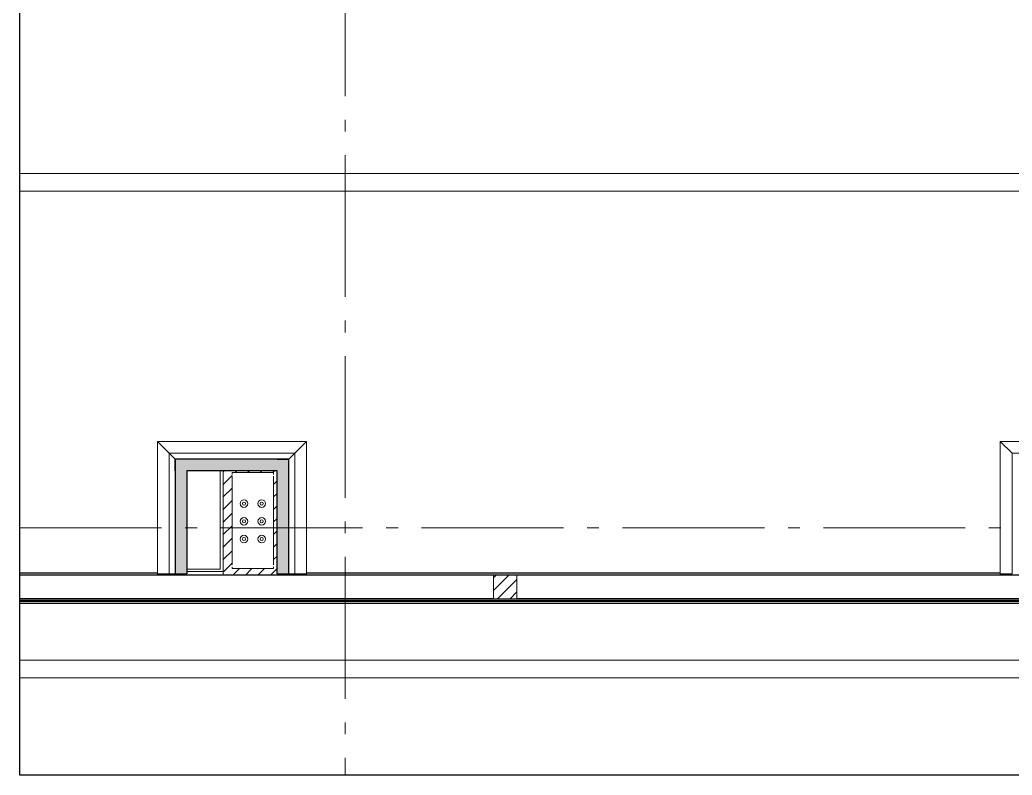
# Model space of a CAD drawing. Header units: millimetres. Extents: x -187347 to 135007, y -6415 to 292048.
# Drawn here: x -89691 to -81295, y -6038 to 355 of the extents above; entities that cross this region are included whole.
import ezdxf

# ---------------------------------------------------------------- set-up
doc = ezdxf.new("R2010")
doc.units = ezdxf.units.MM
doc.header["$LTSCALE"] = 100
doc.linetypes.add('Z_LINE-CNTR', pattern=[17, 12, -2, 1, -2])
for name, color, linetype, lineweight in [('A-FLOR', 7, 'Continuous', 5), ('A-WALL', 7, 'Continuous', 5), ('A-WALL-FNSH', 7, 'Continuous', 5), ('A-WALL-PATT', 7, 'Continuous', 5), ('S-BEAM', 7, 'Continuous', 5), ('S-COLS', 7, 'Continuous', 5), ('S-FSTN', 7, 'Continuous', 5), ('S-GRID', 7, 'Continuous', 5)]:
    doc.layers.add(name, color=color, linetype=linetype, lineweight=lineweight)
doc.layers.add('Tracklength', color=4, linetype='Continuous')
pattern_1 = [(45, (-212939.88, 104055), (-53.03301, 53.03301), [])]

# ---------------------------------------------------------------- blocks, each defined once
blk = doc.blocks.new('ODE_ST_M3_Base_Plate_Connection___Double_Row_14562_FREE_BOLT_LOD3 - BR630A-V284-BLOCK WORK - GROUND FLOOR PLAN - FOR SITE')
at = {"layer": 'S-FSTN'}
for p, q in [((-181.3, 406), (-181.3, 391)), ((168.7, 406), (-181.3, 406)), ((-181.3, 375), (-181.3, -375)), ((168.7, 391), (168.7, 406)), ((168.7, -375), (168.7, 375)), ((-181.3, -391), (-181.3, -406)), ((-181.3, -406), (168.7, -406)), ((168.7, -406), (168.7, -391))]:
    blk.add_line(p, q, dxfattribs=at)
blk = doc.blocks.new('Hex Head - 16mmØ BOLT-9650050-BLOCK WORK - GROUND FLOOR PLAN - FOR SITE')
at = {"layer": 'S-FSTN'}
for radius, start, end in [(31.7, 0, 180), (13.5, 0, 180), (31.7, 180, 360), (13.5, 180, 360)]:
    blk.add_arc((9.5, 0), radius, start, end, dxfattribs=at)
blk = doc.blocks.new('Hex Head - 30mmØ BOLT-30457600-BLOCK WORK - GROUND FLOOR PLAN - FOR SITE')
at = {"layer": 'S-FSTN'}
for radius, start, end in [(31.7, 0, 180), (13.5, 0, 180), (31.7, 180, 360), (13.5, 180, 360)]:
    blk.add_arc((9.5, 0), radius, start, end, dxfattribs=at)

msp = doc.modelspace()

# ---------------------------------------------------------------- hatches: boundary and pattern name
at = {"layer": 'A-WALL-PATT', "true_color": 0xb8ffa6}
h = msp.add_hatch(color=71, dxfattribs=at)
h.paths.add_polyline_path([(-88376.8, -4335), (-88376.8, -3463), (-88377.6, -3463), (-88377.6, -4335)])
h.paths.add_polyline_path([(-88377.6, -3462.2), (-88376.8, -3462.2), (-88376.8, -3363.8), (-88377.6, -3363.8)])
h = msp.add_hatch(color=71, dxfattribs=at)
h.paths.add_polyline_path([(-88083.5, -3363.8), (-87514.9, -3363.8), (-87514.9, -3363), (-88376.8, -3363), (-88376.8, -3363.8)])
h.paths.add_polyline_path([(-87415.7, -3363.8), (-87415.7, -3363), (-87514.1, -3363), (-87514.1, -3363.8)])
at = {"layer": 'A-WALL-PATT'}
h = msp.add_hatch(dxfattribs=at)
h.set_pattern_fill('FP_650', color=256, angle=67.38013, style=0, pattern_type=2)
h.set_pattern_definition([(67.38, (-87942.165, -3443.19), (0.0003, 50.7995), [13.208, -647.192]), (67.38, (-87891.365, -3443.189), (0.0003, 50.7995), [13.208, -647.192]), (67.38, (-87840.565, -3443.189), (0.0003, 50.79954), [13.208, -647.192]), (67.38, (-87789.765, -3443.189), (0.0003, 50.79954), [13.208, -647.192]), (67.38, (-87738.965, -3443.189), (0.0003, 50.79954), [13.208, -647.192]), (112.249, (-87899.494, -3443.19), (0.0002, 50.8004), [12.075, -1195.427]), (112.249, (-87848.693, -3443.189), (0.00024, 50.8004), [12.075, -1195.427]), (112.249, (-87797.893, -3443.19), (0.00024, 50.8004), [12.075, -1195.427]), (112.249, (-87747.093, -3443.189), (0.00024, 50.80037), [12.075, -1195.427]), (112.249, (-87696.293, -3443.19), (0.00024, 50.80037), [12.075, -1195.427]), (112.249, (-87645.493, -3443.189), (0.00024, 50.80037), [12.075, -1195.427]), (112.249, (-87594.693, -3443.19), (0.00024, 50.80037), [12.075, -1195.427]), (112.2491, (-87543.892, -3443.189), (0.00024, 50.80037), [12.075, -1195.427]), (112.2491, (-87493.093, -3443.19), (0.00024, 50.80037), [12.075, -1195.427]), (247.751, (-87912.193, -3432.013), (-0.0005, 50.8004), [12.075, -1195.427]), (247.751, (-87861.393, -3432.013), (-0.0005, 50.8004), [12.075, -1195.427]), (247.751, (-87810.593, -3432.013), (-0.0005, 50.8004), [12.075, -1195.427]), (247.751, (-87759.793, -3432.013), (-0.0005, 50.80037), [12.075, -1195.427]), (247.751, (-87708.993, -3432.013), (-0.0005, 50.80037), [12.075, -1195.427]), (247.751, (-87658.194, -3432.013), (-0.0005, 50.80037), [12.075, -1195.427]), (247.751, (-87607.393, -3432.013), (-0.0005, 50.80037), [12.075, -1195.427]), (247.7511, (-87556.593, -3432.013), (-0.00048, 50.80037), [12.075, -1195.427]), (247.7511, (-87505.793, -3432.013), (-0.00048, 50.80037), [12.075, -1195.427]), (292.62, (-87929.973, -3430.997), (-0.00055, 50.7995), [13.208, -647.192]), (292.62, (-87879.173, -3430.997), (-0.00055, 50.79954), [13.208, -647.192]), (292.62, (-87828.374, -3430.997), (-0.00055, 50.79954), [13.208, -647.192]), (292.62, (-87777.573, -3430.997), (-0.00055, 50.79954), [13.208, -647.192]), (292.62, (-87726.773, -3430.997), (-0.00055, 50.79954), [13.208, -647.192]), (81.8701, (-87944.7046, -3451.8246), (-7e-05, 50.79954), [3.592, -355.618]), (68.1986, (-87944.197, -3448.27), (-0.0002, 50.8005), [5.471, -268.095]), (68.1986, (-87893.397, -3448.269), (-0.0002, 50.8005), [5.471, -268.095]), (291.801, (-87924.893, -3443.19), (0.0004, 50.8005), [5.471, -268.095]), (291.801, (-87874.092, -3443.189), (0.0004, 50.8005), [5.471, -268.095]), (278.1301, (-87922.8606, -3448.2686), (-0.00017, 50.79954), [3.592, -355.618]), (278.1301, (-87944.7046, -3451.8246), (-0.00017, 50.79954), [3.592, -355.618]), (296.565, (-87944.198, -3455.381), (-0.0005, 50.7999), [3.408, -110.184]), (315, (-87942.673, -3458.43), (-0.0001, 50.8), [3.592, -68.25]), (326.31, (-87940.133, -3460.97), (-0.0005, 50.8), [1.832, -181.33]), (326.31, (-87889.333, -3460.97), (-0.0005, 50.8), [1.832, -181.33]), (326.31, (-87838.533, -3460.97), (-0.0005, 50.8), [1.832, -181.33]), (341.565, (-87938.61, -3461.985), (0.0002, 50.8), [1.676, -158.967]), (341.565, (-87887.81, -3461.985), (0.0002, 50.8), [1.676, -158.967]), (341.565, (-87837.01, -3461.985), (0.0002, 50.7998), [1.676, -158.967]), (341.565, (-87937.085, -3462.493), (0.0002, 50.8), [1.676, -158.967]), (341.565, (-87886.285, -3462.493), (0.0002, 50.8), [1.676, -158.967]), (341.565, (-87835.485, -3462.493), (0.0002, 50.7998), [1.676, -158.967]), (0.0001, (-87935.56, -3463), (-0.0001, 50.8), [4.064, -46.736]), (18.435, (-87931.497, -3463), (-0.0005, 50.8), [1.676, -158.967]), (18.435, (-87880.696, -3463), (-0.0005, 50.8), [1.676, -158.967]), (18.435, (-87829.897, -3463), (-0.0005, 50.7998), [1.676, -158.967]), (18.435, (-87929.973, -3462.493), (-0.0005, 50.8), [1.676, -158.967]), (18.435, (-87879.173, -3462.493), (-0.0005, 50.8), [1.676, -158.967]), (18.435, (-87828.373, -3462.493), (-0.0005, 50.7998), [1.676, -158.967]), (33.69, (-87928.45, -3461.985), (0.0002, 50.8), [1.832, -181.33]), (33.69, (-87877.65, -3461.985), (0.0002, 50.8), [1.832, -181.33]), (33.69, (-87826.85, -3461.985), (0.0002, 50.8), [1.832, -181.33]), (45, (-87926.925, -3460.97), (-0.0001, 50.8), [3.592, -68.25]), (63.435, (-87924.385, -3458.43), (0.0003, 50.7999), [3.408, -110.184]), (81.8701, (-87922.861, -3455.3805), (-7e-05, 50.79954), [3.592, -355.618]), (81.8701, (-87919.305, -3451.825), (-7e-05, 50.79954), [3.592, -355.618]), (68.1986, (-87918.797, -3448.269), (-0.0002, 50.8005), [5.471, -268.095]), (68.1986, (-87867.997, -3448.269), (-0.0002, 50.8005), [5.471, -268.095]), (291.801, (-87899.494, -3443.19), (0.0004, 50.8005), [5.471, -268.095]), (291.801, (-87848.693, -3443.189), (0.0004, 50.8005), [5.471, -268.095]), (278.1301, (-87897.461, -3448.269), (-0.00017, 50.79954), [3.592, -355.618]), (278.1301, (-87919.305, -3451.825), (-0.00017, 50.79954), [3.592, -355.618]), (296.565, (-87918.796, -3455.38), (-0.0005, 50.7999), [3.408, -110.184]), (315, (-87917.273, -3458.43), (-0.0001, 50.8), [3.592, -68.25]), (326.31, (-87914.733, -3460.97), (-0.0005, 50.8), [1.832, -181.33]), (326.31, (-87863.933, -3460.97), (-0.0005, 50.8), [1.832, -181.33]), (326.31, (-87813.133, -3460.97), (-0.0005, 50.8), [1.832, -181.33]), (341.565, (-87913.21, -3461.985), (0.0002, 50.8), [1.676, -158.967]), (341.565, (-87862.41, -3461.985), (0.0002, 50.7998), [1.676, -158.967]), (341.565, (-87811.61, -3461.985), (0.0002, 50.7998), [1.676, -158.967]), (341.565, (-87911.685, -3462.493), (0.0002, 50.8), [1.676, -158.967]), (341.565, (-87860.885, -3462.493), (0.0002, 50.7998), [1.676, -158.967]), (341.565, (-87810.085, -3462.493), (0.0002, 50.7998), [1.676, -158.967]), (0.0001, (-87910.16, -3463), (-0.0001, 50.8), [4.064, -46.736]), (18.435, (-87906.098, -3463), (-0.0005, 50.8), [1.676, -158.967]), (18.435, (-87855.297, -3463), (-0.0005, 50.7998), [1.676, -158.967]), (18.435, (-87804.497, -3463), (-0.0005, 50.7998), [1.676, -158.967]), (18.435, (-87904.573, -3462.493), (-0.0005, 50.8), [1.676, -158.967]), (18.435, (-87853.773, -3462.493), (-0.0005, 50.7998), [1.676, -158.967]), (18.435, (-87802.974, -3462.493), (-0.0005, 50.7998), [1.676, -158.967]), (33.69, (-87903.05, -3461.985), (0.0002, 50.8), [1.832, -181.33]), (33.69, (-87852.25, -3461.985), (0.0002, 50.8), [1.832, -181.33]), (33.69, (-87801.45, -3461.985), (0.0002, 50.8), [1.832, -181.33]), (45, (-87901.525, -3460.97), (-0.0001, 50.8), [3.592, -68.25]), (63.435, (-87898.985, -3458.43), (0.0003, 50.7999), [3.408, -110.184]), (81.8701, (-87897.461, -3455.381), (-7e-05, 50.79954), [3.592, -355.618]), (81.8701, (-87932.005, -3423.377), (-7e-05, 50.79954), [3.592, -355.618]), (63.435, (-87931.496, -3419.82), (0.0003, 50.7999), [3.408, -110.184]), (45, (-87929.973, -3416.773), (-0.0001, 50.8), [3.592, -68.25]), (33.69, (-87927.433, -3414.233), (0.0002, 50.8), [1.832, -181.33]), (33.69, (-87876.633, -3414.233), (0.0002, 50.8), [1.832, -181.33]), (33.69, (-87825.833, -3414.233), (0.0002, 50.8), [1.832, -181.33]), (18.435, (-87925.91, -3413.217), (-0.0005, 50.8), [1.676, -158.967]), (18.435, (-87875.11, -3413.217), (-0.0005, 50.8), [1.676, -158.967]), (18.435, (-87824.31, -3413.217), (-0.0005, 50.7998), [1.676, -158.967]), (18.435, (-87924.385, -3412.71), (-0.0005, 50.8), [1.676, -158.967]), (18.435, (-87873.586, -3412.71), (-0.0005, 50.8), [1.676, -158.967]), (18.435, (-87822.785, -3412.71), (-0.0005, 50.7998), [1.676, -158.967]), (0.0001, (-87922.86, -3412.2), (-0.0001, 50.8), [4.064, -46.736]), (341.565, (-87918.797, -3412.2), (0.0002, 50.8), [1.676, -158.967]), (341.565, (-87867.997, -3412.2), (0.0002, 50.8), [1.676, -158.967]), (341.565, (-87817.197, -3412.2), (0.0002, 50.7998), [1.676, -158.967]), (341.565, (-87917.273, -3412.71), (0.0002, 50.8), [1.676, -158.967]), (341.565, (-87866.473, -3412.71), (0.0002, 50.8), [1.676, -158.967]), (341.565, (-87815.673, -3412.71), (0.0002, 50.7998), [1.676, -158.967]), (326.31, (-87915.75, -3413.217), (-0.0005, 50.8), [1.832, -181.33]), (326.31, (-87864.95, -3413.217), (-0.0005, 50.8), [1.832, -181.33]), (326.31, (-87814.15, -3413.217), (-0.0005, 50.8), [1.832, -181.33]), (315, (-87914.225, -3414.233), (-0.0001, 50.8), [3.592, -68.25]), (296.565, (-87911.685, -3416.773), (-0.0005, 50.7999), [3.408, -110.184]), (278.1301, (-87910.161, -3419.821), (-0.00017, 50.79954), [3.592, -355.618]), (278.1301, (-87932.005, -3423.377), (-0.00017, 50.79954), [3.592, -355.618]), (290.556, (-87931.497, -3426.933), (-0.0003, 50.8004), [4.34, -429.695]), (290.556, (-87880.697, -3426.933), (-0.0003, 50.8004), [4.34, -429.695]), (290.556, (-87829.896, -3426.933), (-0.0003, 50.8004), [4.34, -429.695]), (68.1986, (-87912.193, -3432.013), (-0.0002, 50.8005), [5.471, -268.095]), (68.1986, (-87861.393, -3432.013), (-0.0002, 50.8005), [5.471, -268.095]), (81.8701, (-87910.161, -3426.933), (-7e-05, 50.79954), [3.592, -355.618]), (0.0001, (-87946.23, -3412.2), (-0.0001, 50.8), [2.032, -48.768]), (341.565, (-87944.197, -3412.2), (0.0002, 50.8), [1.676, -158.967]), (341.565, (-87893.397, -3412.2), (0.0002, 50.8), [1.676, -158.967]), (341.565, (-87842.597, -3412.2), (0.0002, 50.7998), [1.676, -158.967]), (341.565, (-87942.673, -3412.71), (0.0002, 50.8), [1.676, -158.967]), (341.565, (-87891.873, -3412.71), (0.0002, 50.8), [1.676, -158.967]), (341.565, (-87841.073, -3412.71), (0.0002, 50.7998), [1.676, -158.967]), (326.31, (-87941.15, -3413.217), (-0.0005, 50.8), [1.832, -181.33]), (326.31, (-87890.35, -3413.217), (-0.0005, 50.8), [1.832, -181.33]), (326.31, (-87839.55, -3413.217), (-0.0005, 50.8), [1.832, -181.33]), (315, (-87939.624, -3414.233), (-0.0001, 50.8), [3.592, -68.25]), (296.565, (-87937.085, -3416.773), (-0.0005, 50.7999), [3.408, -110.184]), (278.1301, (-87935.561, -3419.8205), (-0.00017, 50.79954), [3.592, -355.618]), (69.444, (-87937.085, -3430.997), (7e-05, 50.8004), [4.34, -429.695]), (69.444, (-87886.285, -3430.997), (7e-05, 50.8004), [4.34, -429.695]), (69.444, (-87835.485, -3430.997), (7e-05, 50.8004), [4.34, -429.695]), (81.8701, (-87935.5604, -3426.933), (-7e-05, 50.79954), [3.592, -355.618]), (81.8701, (-87906.6054, -3423.377), (-7e-05, 50.79954), [3.592, -355.618]), (63.435, (-87906.097, -3419.82), (0.0003, 50.7999), [3.408, -110.184]), (45, (-87904.573, -3416.773), (-0.0001, 50.8), [3.592, -68.25]), (33.69, (-87902.033, -3414.233), (0.0002, 50.8), [1.832, -181.33]), (33.69, (-87851.233, -3414.233), (0.0002, 50.8), [1.832, -181.33]), (33.69, (-87800.433, -3414.233), (0.0002, 50.8), [1.832, -181.33]), (18.435, (-87900.51, -3413.217), (-0.0005, 50.8), [1.676, -158.967]), (18.435, (-87849.71, -3413.217), (-0.0005, 50.7998), [1.676, -158.967]), (18.435, (-87798.91, -3413.217), (-0.0005, 50.7998), [1.676, -158.967]), (18.435, (-87898.985, -3412.71), (-0.0005, 50.8), [1.676, -158.967]), (18.435, (-87848.184, -3412.71), (-0.0005, 50.7998), [1.676, -158.967]), (18.435, (-87797.385, -3412.71), (-0.0005, 50.7998), [1.676, -158.967]), (0.0001, (-87897.46, -3412.2), (-0.0001, 50.8), [2.032, -48.768]), (278.1301, (-87906.6054, -3423.377), (-0.00017, 50.79954), [3.592, -355.618]), (291.801, (-87906.097, -3426.933), (0.0004, 50.8005), [5.471, -268.095]), (291.801, (-87855.298, -3426.933), (0.0004, 50.8005), [5.471, -268.095])])
h.paths.add_polyline_path([(-87514.9, -3462.2), (-87514.1, -3462.2), (-87514.1, -3363.8), (-88376.8, -3363.8), (-88376.8, -3462.2), (-87713.2, -3462.2)])
h = msp.add_hatch(dxfattribs=at)
h.set_pattern_fill('FP_651', color=256, angle=67.38013, style=0, pattern_type=2)
h.set_pattern_definition([(337.38, (-87495.066, -3853.065), (50.7995, -0.0003), [13.208, -647.192]), (337.38, (-87495.066, -3903.865), (50.79954, -0.0003), [13.208, -647.192]), (337.38, (-87495.066, -3954.665), (50.79954, -0.0003), [13.208, -647.192]), (337.38, (-87495.066, -4005.465), (50.79954, -0.0003), [13.208, -647.192]), (337.38, (-87495.066, -4056.265), (50.79954, -0.0003), [13.208, -647.192]), (22.249, (-87495.065, -3895.737), (50.8004, -0.00024), [12.075, -1195.427]), (22.249, (-87495.066, -3946.537), (50.8004, -0.00024), [12.075, -1195.427]), (22.249, (-87495.066, -3997.337), (50.80037, -0.00024), [12.075, -1195.427]), (22.249, (-87495.066, -4048.137), (50.80037, -0.00024), [12.075, -1195.427]), (22.249, (-87495.067, -4098.937), (50.80037, -0.00024), [12.075, -1195.427]), (22.249, (-87495.066, -4149.737), (50.80037, -0.00024), [12.075, -1195.427]), (22.2491, (-87495.066, -4200.537), (50.80037, -0.00024), [12.075, -1195.427]), (22.2491, (-87495.066, -4251.337), (50.80037, -0.00024), [12.075, -1195.427]), (22.2491, (-87495.066, -4302.137), (50.80037, -0.00024), [12.075, -1195.427]), (157.751, (-87483.89, -3883.037), (50.8004, 0.0005), [12.075, -1195.427]), (157.751, (-87483.89, -3933.837), (50.8004, 0.0005), [12.075, -1195.427]), (157.751, (-87483.89, -3984.637), (50.80037, 0.0005), [12.075, -1195.427]), (157.751, (-87483.89, -4035.437), (50.80037, 0.0005), [12.075, -1195.427]), (157.751, (-87483.89, -4086.237), (50.80037, 0.0005), [12.075, -1195.427]), (157.751, (-87483.89, -4137.037), (50.80037, 0.0005), [12.075, -1195.427]), (157.7511, (-87483.89, -4187.837), (50.80037, 0.00048), [12.075, -1195.427]), (157.7511, (-87483.89, -4238.637), (50.80037, 0.00048), [12.075, -1195.427]), (157.7511, (-87483.89, -4289.437), (50.80037, 0.00048), [12.075, -1195.427]), (202.62, (-87482.874, -3865.257), (50.79954, 0.00055), [13.208, -647.192]), (202.62, (-87482.874, -3916.057), (50.79954, 0.00055), [13.208, -647.192]), (202.62, (-87482.873, -3966.857), (50.79954, 0.00055), [13.208, -647.192]), (202.62, (-87482.874, -4017.657), (50.79954, 0.00055), [13.208, -647.192]), (202.62, (-87482.874, -4068.457), (50.79954, 0.00055), [13.208, -647.192]), (351.8701, (-87503.702, -3850.5254), (50.79954, 7e-05), [3.592, -355.618]), (338.198, (-87500.146, -3851.033), (50.8005, -0.0002), [5.471, -268.095]), (338.198, (-87500.146, -3901.833), (50.8005, -0.0002), [5.471, -268.095]), (201.801, (-87495.066, -3870.337), (50.8005, -0.0004), [5.471, -268.095]), (201.801, (-87495.066, -3921.137), (50.8005, -0.0004), [5.471, -268.095]), (188.1301, (-87500.146, -3872.3694), (50.79954, 0.00017), [3.592, -355.618]), (188.1301, (-87503.702, -3850.5254), (50.79954, 0.00017), [3.592, -355.618]), (206.565, (-87507.257, -3851.033), (50.7999, 0.0005), [3.408, -110.184]), (225, (-87510.306, -3852.557), (50.8, 0.0001), [3.592, -68.25]), (236.31, (-87512.846, -3855.097), (50.8, 0.0005), [1.832, -181.33]), (236.31, (-87512.846, -3905.897), (50.8, 0.0005), [1.832, -181.33]), (236.31, (-87512.847, -3956.697), (50.8, 0.0005), [1.832, -181.33]), (251.565, (-87513.86, -3856.62), (50.8, -0.0002), [1.676, -158.967]), (251.565, (-87513.86, -3907.42), (50.7998, -0.0002), [1.676, -158.967]), (251.565, (-87513.86, -3958.22), (50.7998, -0.0002), [1.676, -158.967]), (251.565, (-87514.37, -3858.145), (50.8, -0.0002), [1.676, -158.967]), (251.565, (-87514.37, -3908.945), (50.7998, -0.0002), [1.676, -158.967]), (251.565, (-87514.37, -3959.745), (50.7998, -0.0002), [1.676, -158.967]), (270, (-87514.88, -3859.67), (50.8, 0.0001), [4.064, -46.736]), (288.435, (-87514.88, -3863.733), (50.8, 0.0005), [1.676, -158.967]), (288.435, (-87514.878, -3914.533), (50.7998, 0.0005), [1.676, -158.967]), (288.435, (-87514.88, -3965.333), (50.7998, 0.0005), [1.676, -158.967]), (288.435, (-87514.37, -3865.257), (50.8, 0.0005), [1.676, -158.967]), (288.435, (-87514.37, -3916.057), (50.7998, 0.0005), [1.676, -158.967]), (288.435, (-87514.37, -3966.857), (50.7998, 0.0005), [1.676, -158.967]), (303.69, (-87513.862, -3866.78), (50.8, -0.0002), [1.832, -181.33]), (303.69, (-87513.86, -3917.58), (50.8, -0.0002), [1.832, -181.33]), (303.69, (-87513.863, -3968.38), (50.8, -0.0002), [1.832, -181.33]), (315, (-87512.846, -3868.305), (50.8, 0.0001), [3.592, -68.25]), (333.435, (-87510.306, -3870.845), (50.7999, -0.0003), [3.408, -110.184]), (351.8701, (-87507.258, -3872.369), (50.79954, 7e-05), [3.592, -355.618]), (351.8701, (-87503.702, -3875.925), (50.79954, 7e-05), [3.592, -355.618]), (338.198, (-87500.146, -3876.433), (50.8005, -0.0002), [5.471, -268.095]), (338.198, (-87500.146, -3927.233), (50.8005, -0.0002), [5.471, -268.095]), (201.801, (-87495.065, -3895.737), (50.8005, -0.0004), [5.471, -268.095]), (201.801, (-87495.066, -3946.537), (50.8005, -0.0004), [5.471, -268.095]), (188.1301, (-87500.146, -3897.769), (50.79954, 0.00017), [3.592, -355.618]), (188.1301, (-87503.702, -3875.925), (50.79954, 0.00017), [3.592, -355.618]), (206.565, (-87507.258, -3876.433), (50.7999, 0.0005), [3.408, -110.184]), (225, (-87510.307, -3877.957), (50.8, 0.0001), [3.592, -68.25]), (236.31, (-87512.846, -3880.497), (50.8, 0.0005), [1.832, -181.33]), (236.31, (-87512.846, -3931.297), (50.8, 0.0005), [1.832, -181.33]), (236.31, (-87512.846, -3982.097), (50.8, 0.0005), [1.832, -181.33]), (251.565, (-87513.86, -3882.02), (50.7998, -0.0002), [1.676, -158.967]), (251.565, (-87513.862, -3932.82), (50.7998, -0.0002), [1.676, -158.967]), (251.565, (-87513.86, -3983.62), (50.7998, -0.0002), [1.676, -158.967]), (251.565, (-87514.37, -3883.545), (50.7998, -0.0002), [1.676, -158.967]), (251.565, (-87514.37, -3934.345), (50.7998, -0.0002), [1.676, -158.967]), (251.565, (-87514.37, -3985.145), (50.7998, -0.0002), [1.676, -158.967]), (270, (-87514.88, -3885.07), (50.8, 0.0001), [4.064, -46.736]), (288.435, (-87514.877, -3889.133), (50.7998, 0.0005), [1.676, -158.967]), (288.435, (-87514.88, -3939.933), (50.7998, 0.0005), [1.676, -158.967]), (288.435, (-87514.88, -3990.733), (50.7998, 0.0005), [1.676, -158.967]), (288.435, (-87514.37, -3890.657), (50.7998, 0.0005), [1.676, -158.967]), (288.435, (-87514.37, -3941.457), (50.7998, 0.0005), [1.676, -158.967]), (288.435, (-87514.37, -3992.257), (50.7998, 0.0005), [1.676, -158.967]), (303.69, (-87513.86, -3892.18), (50.8, -0.0002), [1.832, -181.33]), (303.69, (-87513.86, -3942.98), (50.8, -0.0002), [1.832, -181.33]), (303.69, (-87513.86, -3993.78), (50.8, -0.0002), [1.832, -181.33]), (315, (-87512.846, -3893.705), (50.8, 0.0001), [3.592, -68.25]), (333.435, (-87510.306, -3896.245), (50.7999, -0.0003), [3.408, -110.184]), (351.8701, (-87507.258, -3897.769), (50.79954, 7e-05), [3.592, -355.618]), (351.8701, (-87475.254, -3863.225), (50.79954, 7e-05), [3.592, -355.618]), (333.435, (-87471.698, -3863.733), (50.7999, -0.0003), [3.408, -110.184]), (315, (-87468.65, -3865.257), (50.8, 0.0001), [3.592, -68.25]), (303.69, (-87466.11, -3867.797), (50.8, -0.0002), [1.832, -181.33]), (303.69, (-87466.11, -3918.597), (50.8, -0.0002), [1.832, -181.33]), (303.69, (-87466.11, -3969.397), (50.8, -0.0002), [1.832, -181.33]), (288.435, (-87465.094, -3869.32), (50.8, 0.0005), [1.676, -158.967]), (288.435, (-87465.094, -3920.12), (50.7998, 0.0005), [1.676, -158.967]), (288.435, (-87465.094, -3970.92), (50.7998, 0.0005), [1.676, -158.967]), (288.435, (-87464.586, -3870.845), (50.8, 0.0005), [1.676, -158.967]), (288.435, (-87464.585, -3921.645), (50.7998, 0.0005), [1.676, -158.967]), (288.435, (-87464.586, -3972.445), (50.7998, 0.0005), [1.676, -158.967]), (270, (-87464.08, -3872.37), (50.8, 0.0001), [4.064, -46.736]), (251.565, (-87464.08, -3876.433), (50.8, -0.0002), [1.676, -158.967]), (251.565, (-87464.08, -3927.233), (50.7998, -0.0002), [1.676, -158.967]), (251.565, (-87464.08, -3978.033), (50.7998, -0.0002), [1.676, -158.967]), (251.565, (-87464.586, -3877.957), (50.8, -0.0002), [1.676, -158.967]), (251.565, (-87464.586, -3928.757), (50.7998, -0.0002), [1.676, -158.967]), (251.565, (-87464.587, -3979.557), (50.7998, -0.0002), [1.676, -158.967]), (236.31, (-87465.094, -3879.48), (50.8, 0.0005), [1.832, -181.33]), (236.31, (-87465.094, -3930.28), (50.8, 0.0005), [1.832, -181.33]), (236.31, (-87465.094, -3981.08), (50.8, 0.0005), [1.832, -181.33]), (225, (-87466.11, -3881.005), (50.8, 0.0001), [3.592, -68.25]), (206.565, (-87468.65, -3883.545), (50.7999, 0.0005), [3.408, -110.184]), (188.1301, (-87471.698, -3885.069), (50.79954, 0.00017), [3.592, -355.618]), (188.1301, (-87475.254, -3863.225), (50.79954, 0.00017), [3.592, -355.618]), (200.556, (-87478.81, -3863.733), (50.8004, 0.0003), [4.34, -429.695]), (200.556, (-87478.81, -3914.533), (50.8004, 0.0003), [4.34, -429.695]), (200.556, (-87478.81, -3965.333), (50.8004, 0.0003), [4.34, -429.695]), (338.198, (-87483.89, -3883.037), (50.8005, -0.0002), [5.471, -268.095]), (338.198, (-87483.89, -3933.837), (50.8005, -0.0002), [5.471, -268.095]), (351.8701, (-87478.81, -3885.069), (50.79954, 7e-05), [3.592, -355.618]), (270, (-87464.08, -3849), (50.8, 0.0001), [2.032, -48.768]), (251.565, (-87464.08, -3851.033), (50.8, -0.0002), [1.676, -158.967]), (251.565, (-87464.08, -3901.833), (50.7998, -0.0002), [1.676, -158.967]), (251.565, (-87464.08, -3952.633), (50.7998, -0.0002), [1.676, -158.967]), (251.565, (-87464.586, -3852.557), (50.8, -0.0002), [1.676, -158.967]), (251.565, (-87464.586, -3903.357), (50.7998, -0.0002), [1.676, -158.967]), (251.565, (-87464.586, -3954.157), (50.7998, -0.0002), [1.676, -158.967]), (236.31, (-87465.094, -3854.08), (50.8, 0.0005), [1.832, -181.33]), (236.31, (-87465.094, -3904.88), (50.8, 0.0005), [1.832, -181.33]), (236.31, (-87465.095, -3955.68), (50.8, 0.0005), [1.832, -181.33]), (225, (-87466.11, -3855.605), (50.8, 0.0001), [3.592, -68.25]), (206.565, (-87468.65, -3858.145), (50.7999, 0.0005), [3.408, -110.184]), (188.1301, (-87471.698, -3859.669), (50.79954, 0.00017), [3.592, -355.618]), (339.444, (-87482.874, -3858.145), (50.8004, -7e-05), [4.34, -429.695]), (339.444, (-87482.874, -3908.945), (50.8004, -7e-05), [4.34, -429.695]), (339.444, (-87482.874, -3959.745), (50.8004, -7e-05), [4.34, -429.695]), (351.8701, (-87478.8096, -3859.6686), (50.79954, 7e-05), [3.592, -355.618]), (351.8701, (-87475.254, -3888.6246), (50.79954, 7e-05), [3.592, -355.618]), (333.435, (-87471.698, -3889.133), (50.7999, -0.0003), [3.408, -110.184]), (315, (-87468.65, -3890.657), (50.8, 0.0001), [3.592, -68.25]), (303.69, (-87466.11, -3893.197), (50.8, -0.0002), [1.832, -181.33]), (303.69, (-87466.11, -3943.997), (50.8, -0.0002), [1.832, -181.33]), (303.69, (-87466.11, -3994.797), (50.8, -0.0002), [1.832, -181.33]), (288.435, (-87465.094, -3894.72), (50.7998, 0.0005), [1.676, -158.967]), (288.435, (-87465.094, -3945.52), (50.7998, 0.0005), [1.676, -158.967]), (288.435, (-87465.094, -3996.32), (50.7998, 0.0005), [1.676, -158.967]), (288.435, (-87464.586, -3896.245), (50.7998, 0.0005), [1.676, -158.967]), (288.435, (-87464.586, -3947.045), (50.7998, 0.0005), [1.676, -158.967]), (288.435, (-87464.586, -3997.845), (50.7998, 0.0005), [1.676, -158.967]), (270, (-87464.08, -3897.77), (50.8, 0.0001), [2.032, -48.768]), (188.1301, (-87475.254, -3888.6246), (50.79954, 0.00017), [3.592, -355.618]), (201.801, (-87478.81, -3889.133), (50.8005, -0.0004), [5.471, -268.095]), (201.801, (-87478.81, -3939.933), (50.8005, -0.0004), [5.471, -268.095])])
h.paths.add_polyline_path([(-87514.1, -4335), (-87415.7, -4335), (-87415.7, -3363.8), (-87514.1, -3363.8), (-87514.1, -4166.9)])
at = {"layer": 'A-WALL-PATT', "true_color": 0xb8ffa6}
for points in [[(-87414.9, -4335), (-87414.9, -3363.8), (-87415.7, -3363.8), (-87415.7, -4335)], [(-87514.9, -3463), (-87514.9, -3462.2), (-88278.4, -3462.2), (-88277.6, -3463), (-87713.2, -3463)], [(-88277.6, -4335), (-88277.6, -3463), (-88278.4, -3463), (-88278.4, -4335)], [(-87514.1, -4335), (-87514.1, -3462.2), (-87514.9, -3463), (-87514.9, -4335)]]:
    msp.add_hatch(color=71, dxfattribs=at).paths.add_polyline_path(points)
at = {"layer": 'A-WALL-PATT'}
h = msp.add_hatch(dxfattribs=at)
h.set_pattern_fill('FP_649', color=256, angle=67.38013, style=0, pattern_type=2)
h.set_pattern_definition([(157.38, (-88297.392, -3894.937), (-50.7995, 0.0003), [13.208, -647.192]), (157.38, (-88297.392, -3844.137), (-50.79954, 0.0003), [13.208, -647.192]), (157.38, (-88297.392, -3793.337), (-50.79954, 0.0003), [13.208, -647.192]), (157.38, (-88297.392, -3742.537), (-50.79954, 0.0003), [13.208, -647.192]), (157.38, (-88297.393, -3691.737), (-50.79954, 0.0003), [13.208, -647.192]), (202.249, (-88297.392, -3852.265), (-50.8004, 0.00024), [12.075, -1195.427]), (202.249, (-88297.392, -3801.465), (-50.8004, 0.00024), [12.075, -1195.427]), (202.249, (-88297.392, -3750.665), (-50.8004, 0.00024), [12.075, -1195.427]), (202.249, (-88297.391, -3699.865), (-50.80037, 0.00024), [12.075, -1195.427]), (202.249, (-88297.392, -3649.065), (-50.80037, 0.00024), [12.075, -1195.427]), (202.249, (-88297.392, -3598.265), (-50.80037, 0.00024), [12.075, -1195.427]), (202.249, (-88297.392, -3547.465), (-50.80037, 0.00024), [12.075, -1195.427]), (202.2491, (-88297.392, -3496.665), (-50.80037, 0.00024), [12.075, -1195.427]), (202.2491, (-88297.392, -3445.865), (-50.80037, 0.00024), [12.075, -1195.427]), (337.751, (-88308.568, -3864.965), (-50.8004, -0.0005), [12.075, -1195.427]), (337.751, (-88308.568, -3814.165), (-50.8004, -0.0005), [12.075, -1195.427]), (337.751, (-88308.568, -3763.365), (-50.8004, -0.0005), [12.075, -1195.427]), (337.751, (-88308.568, -3712.565), (-50.80037, -0.0005), [12.075, -1195.427]), (337.751, (-88308.569, -3661.765), (-50.80037, -0.0005), [12.075, -1195.427]), (337.751, (-88308.568, -3610.965), (-50.80037, -0.0005), [12.075, -1195.427]), (337.751, (-88308.568, -3560.165), (-50.80037, -0.0005), [12.075, -1195.427]), (337.7511, (-88308.568, -3509.365), (-50.80037, -0.00048), [12.075, -1195.427]), (337.7511, (-88308.567, -3458.565), (-50.80037, -0.00048), [12.075, -1195.427]), (22.62, (-88309.584, -3882.745), (-50.7995, -0.00055), [13.208, -647.192]), (22.62, (-88309.585, -3831.945), (-50.79954, -0.00055), [13.208, -647.192]), (22.62, (-88309.584, -3781.145), (-50.79954, -0.00055), [13.208, -647.192]), (22.62, (-88309.584, -3730.345), (-50.79954, -0.00055), [13.208, -647.192]), (22.62, (-88309.584, -3679.545), (-50.79954, -0.00055), [13.208, -647.192]), (171.8701, (-88288.756, -3897.477), (-50.79954, -7e-05), [3.592, -355.618]), (158.198, (-88292.312, -3896.97), (-50.8005, 0.0002), [5.471, -268.095]), (158.198, (-88292.311, -3846.169), (-50.8005, 0.0002), [5.471, -268.095]), (21.801, (-88297.392, -3877.665), (-50.8005, 0.0004), [5.471, -268.095]), (21.801, (-88297.392, -3826.865), (-50.8005, 0.0004), [5.471, -268.095]), (8.1301, (-88292.312, -3875.633), (-50.79954, -0.00017), [3.592, -355.618]), (8.1301, (-88288.756, -3897.477), (-50.79954, -0.00017), [3.592, -355.618]), (26.565, (-88285.2, -3896.969), (-50.7999, -0.0005), [3.408, -110.184]), (45, (-88282.152, -3895.445), (-50.8, -0.0001), [3.592, -68.25]), (56.31, (-88279.612, -3892.905), (-50.8, -0.0005), [1.832, -181.33]), (56.31, (-88279.61, -3842.105), (-50.8, -0.0005), [1.832, -181.33]), (56.31, (-88279.61, -3791.305), (-50.8, -0.0005), [1.832, -181.33]), (71.565, (-88278.596, -3891.38), (-50.8, 0.0002), [1.676, -158.967]), (71.565, (-88278.596, -3840.58), (-50.8, 0.0002), [1.676, -158.967]), (71.565, (-88278.596, -3789.78), (-50.7998, 0.0002), [1.676, -158.967]), (71.565, (-88278.088, -3889.857), (-50.8, 0.0002), [1.676, -158.967]), (71.565, (-88278.09, -3839.057), (-50.8, 0.0002), [1.676, -158.967]), (71.565, (-88278.087, -3788.257), (-50.7998, 0.0002), [1.676, -158.967]), (90, (-88277.58, -3888.333), (-50.8, -0.0001), [4.064, -46.736]), (108.435, (-88277.58, -3884.27), (-50.8, -0.0005), [1.676, -158.967]), (108.435, (-88277.58, -3833.47), (-50.8, -0.0005), [1.676, -158.967]), (108.435, (-88277.58, -3782.67), (-50.7998, -0.0005), [1.676, -158.967]), (108.435, (-88278.09, -3882.745), (-50.8, -0.0005), [1.676, -158.967]), (108.435, (-88278.09, -3831.945), (-50.8, -0.0005), [1.676, -158.967]), (108.435, (-88278.09, -3781.145), (-50.7998, -0.0005), [1.676, -158.967]), (123.69, (-88278.596, -3881.22), (-50.8, 0.0002), [1.832, -181.33]), (123.69, (-88278.595, -3830.42), (-50.8, 0.0002), [1.832, -181.33]), (123.69, (-88278.596, -3779.62), (-50.8, 0.0002), [1.832, -181.33]), (135, (-88279.612, -3879.697), (-50.8, -0.0001), [3.592, -68.25]), (153.435, (-88282.152, -3877.157), (-50.7999, 0.0003), [3.408, -110.184]), (171.8701, (-88285.1996, -3875.6326), (-50.79954, -7e-05), [3.592, -355.618]), (171.8701, (-88288.756, -3872.0774), (-50.79954, -7e-05), [3.592, -355.618]), (158.198, (-88292.312, -3871.569), (-50.8005, 0.0002), [5.471, -268.095]), (158.198, (-88292.312, -3820.769), (-50.8005, 0.0002), [5.471, -268.095]), (21.801, (-88297.392, -3852.265), (-50.8005, 0.0004), [5.471, -268.095]), (21.801, (-88297.392, -3801.465), (-50.8005, 0.0004), [5.471, -268.095]), (8.1301, (-88292.312, -3850.2334), (-50.79954, -0.00017), [3.592, -355.618]), (8.1301, (-88288.756, -3872.0774), (-50.79954, -0.00017), [3.592, -355.618]), (26.565, (-88285.2, -3871.57), (-50.7999, -0.0005), [3.408, -110.184]), (45, (-88282.152, -3870.045), (-50.8, -0.0001), [3.592, -68.25]), (56.31, (-88279.61, -3867.505), (-50.8, -0.0005), [1.832, -181.33]), (56.31, (-88279.612, -3816.705), (-50.8, -0.0005), [1.832, -181.33]), (56.31, (-88279.61, -3765.905), (-50.8, -0.0005), [1.832, -181.33]), (71.565, (-88278.596, -3865.98), (-50.8, 0.0002), [1.676, -158.967]), (71.565, (-88278.596, -3815.18), (-50.7998, 0.0002), [1.676, -158.967]), (71.565, (-88278.595, -3764.38), (-50.7998, 0.0002), [1.676, -158.967]), (71.565, (-88278.09, -3864.457), (-50.8, 0.0002), [1.676, -158.967]), (71.565, (-88278.088, -3813.657), (-50.7998, 0.0002), [1.676, -158.967]), (71.565, (-88278.09, -3762.857), (-50.7998, 0.0002), [1.676, -158.967]), (90, (-88277.58, -3862.933), (-50.8, -0.0001), [4.064, -46.736]), (108.435, (-88277.58, -3858.87), (-50.8, -0.0005), [1.676, -158.967]), (108.435, (-88277.58, -3808.07), (-50.7998, -0.0005), [1.676, -158.967]), (108.435, (-88277.58, -3757.27), (-50.7998, -0.0005), [1.676, -158.967]), (108.435, (-88278.09, -3857.345), (-50.8, -0.0005), [1.676, -158.967]), (108.435, (-88278.09, -3806.545), (-50.7998, -0.0005), [1.676, -158.967]), (108.435, (-88278.09, -3755.745), (-50.7998, -0.0005), [1.676, -158.967]), (123.69, (-88278.596, -3855.82), (-50.8, 0.0002), [1.832, -181.33]), (123.69, (-88278.596, -3805.02), (-50.8, 0.0002), [1.832, -181.33]), (123.69, (-88278.596, -3754.22), (-50.8, 0.0002), [1.832, -181.33]), (135, (-88279.61, -3854.297), (-50.8, -0.0001), [3.592, -68.25]), (153.435, (-88282.152, -3851.757), (-50.7999, 0.0003), [3.408, -110.184]), (171.8701, (-88285.1994, -3850.233), (-50.79954, -7e-05), [3.592, -355.618]), (171.8701, (-88317.2034, -3884.777), (-50.79954, -7e-05), [3.592, -355.618]), (153.435, (-88320.76, -3884.27), (-50.7999, 0.0003), [3.408, -110.184]), (135, (-88323.808, -3882.745), (-50.8, -0.0001), [3.592, -68.25]), (123.69, (-88326.348, -3880.205), (-50.8, 0.0002), [1.832, -181.33]), (123.69, (-88326.35, -3829.405), (-50.8, 0.0002), [1.832, -181.33]), (123.69, (-88326.347, -3778.605), (-50.8, 0.0002), [1.832, -181.33]), (108.435, (-88327.364, -3878.68), (-50.8, -0.0005), [1.676, -158.967]), (108.435, (-88327.364, -3827.88), (-50.8, -0.0005), [1.676, -158.967]), (108.435, (-88327.363, -3777.08), (-50.7998, -0.0005), [1.676, -158.967]), (108.435, (-88327.873, -3877.157), (-50.8, -0.0005), [1.676, -158.967]), (108.435, (-88327.87, -3826.357), (-50.8, -0.0005), [1.676, -158.967]), (108.435, (-88327.87, -3775.557), (-50.7998, -0.0005), [1.676, -158.967]), (90, (-88328.38, -3875.633), (-50.8, -0.0001), [4.064, -46.736]), (71.565, (-88328.38, -3871.57), (-50.8, 0.0002), [1.676, -158.967]), (71.565, (-88328.38, -3820.77), (-50.8, 0.0002), [1.676, -158.967]), (71.565, (-88328.38, -3769.97), (-50.7998, 0.0002), [1.676, -158.967]), (71.565, (-88327.87, -3870.045), (-50.8, 0.0002), [1.676, -158.967]), (71.565, (-88327.87, -3819.245), (-50.8, 0.0002), [1.676, -158.967]), (71.565, (-88327.87, -3768.445), (-50.7998, 0.0002), [1.676, -158.967]), (56.31, (-88327.364, -3868.52), (-50.8, -0.0005), [1.832, -181.33]), (56.31, (-88327.364, -3817.72), (-50.8, -0.0005), [1.832, -181.33]), (56.31, (-88327.364, -3766.92), (-50.8, -0.0005), [1.832, -181.33]), (45, (-88326.348, -3866.997), (-50.8, -0.0001), [3.592, -68.25]), (26.565, (-88323.808, -3864.457), (-50.7999, -0.0005), [3.408, -110.184]), (8.1301, (-88320.7594, -3862.933), (-50.79954, -0.00017), [3.592, -355.618]), (8.1301, (-88317.2034, -3884.777), (-50.79954, -0.00017), [3.592, -355.618]), (20.556, (-88313.648, -3884.27), (-50.8004, -0.0003), [4.34, -429.695]), (20.556, (-88313.648, -3833.469), (-50.8004, -0.0003), [4.34, -429.695]), (20.556, (-88313.648, -3782.669), (-50.8004, -0.0003), [4.34, -429.695]), (158.198, (-88308.568, -3864.965), (-50.8005, 0.0002), [5.471, -268.095]), (158.198, (-88308.568, -3814.165), (-50.8005, 0.0002), [5.471, -268.095]), (171.8701, (-88313.6475, -3862.933), (-50.79954, -7e-05), [3.592, -355.618]), (90, (-88328.38, -3899), (-50.8, -0.0001), [2.032, -48.768]), (71.565, (-88328.38, -3896.97), (-50.8, 0.0002), [1.676, -158.967]), (71.565, (-88328.38, -3846.17), (-50.8, 0.0002), [1.676, -158.967]), (71.565, (-88328.38, -3795.37), (-50.7998, 0.0002), [1.676, -158.967]), (71.565, (-88327.87, -3895.445), (-50.8, 0.0002), [1.676, -158.967]), (71.565, (-88327.87, -3844.645), (-50.8, 0.0002), [1.676, -158.967]), (71.565, (-88327.87, -3793.845), (-50.7998, 0.0002), [1.676, -158.967]), (56.31, (-88327.364, -3893.92), (-50.8, -0.0005), [1.832, -181.33]), (56.31, (-88327.363, -3843.12), (-50.8, -0.0005), [1.832, -181.33]), (56.31, (-88327.364, -3792.32), (-50.8, -0.0005), [1.832, -181.33]), (45, (-88326.348, -3892.397), (-50.8, -0.0001), [3.592, -68.25]), (26.565, (-88323.809, -3889.857), (-50.7999, -0.0005), [3.408, -110.184]), (8.1301, (-88320.7596, -3888.3326), (-50.79954, -0.00017), [3.592, -355.618]), (159.444, (-88309.584, -3889.857), (-50.8004, 7e-05), [4.34, -429.695]), (159.444, (-88309.584, -3839.057), (-50.8004, 7e-05), [4.34, -429.695]), (159.444, (-88309.584, -3788.257), (-50.8004, 7e-05), [4.34, -429.695]), (171.8701, (-88313.648, -3888.333), (-50.79954, -7e-05), [3.592, -355.618]), (171.8701, (-88317.204, -3859.377), (-50.79954, -7e-05), [3.592, -355.618]), (153.435, (-88320.76, -3858.87), (-50.7999, 0.0003), [3.408, -110.184]), (135, (-88323.808, -3857.345), (-50.8, -0.0001), [3.592, -68.25]), (123.69, (-88326.35, -3854.805), (-50.8, 0.0002), [1.832, -181.33]), (123.69, (-88326.348, -3804.005), (-50.8, 0.0002), [1.832, -181.33]), (123.69, (-88326.35, -3753.205), (-50.8, 0.0002), [1.832, -181.33]), (108.435, (-88327.364, -3853.28), (-50.8, -0.0005), [1.676, -158.967]), (108.435, (-88327.364, -3802.48), (-50.7998, -0.0005), [1.676, -158.967]), (108.435, (-88327.364, -3751.68), (-50.7998, -0.0005), [1.676, -158.967]), (108.435, (-88327.87, -3851.757), (-50.8, -0.0005), [1.676, -158.967]), (108.435, (-88327.87, -3800.957), (-50.7998, -0.0005), [1.676, -158.967]), (108.435, (-88327.87, -3750.157), (-50.7998, -0.0005), [1.676, -158.967]), (90, (-88328.38, -3850.233), (-50.8, -0.0001), [2.032, -48.768]), (8.1301, (-88317.204, -3859.377), (-50.79954, -0.00017), [3.592, -355.618]), (21.801, (-88313.649, -3858.87), (-50.8005, 0.0004), [5.471, -268.095]), (21.801, (-88313.648, -3808.069), (-50.8005, 0.0004), [5.471, -268.095])])
h.paths.add_polyline_path([(-88376.8, -4335), (-88278.4, -4335), (-88278.4, -3462.2), (-88376.8, -3462.2), (-88376.8, -3463)])
at = {"layer": 'A-WALL-PATT', "true_color": 0xff8040}
msp.add_hatch(color=11, dxfattribs=at).paths.add_polyline_path([(-81417.7, -4330), (-81394.9, -4330), (-81394.9, -4325), (-87264.9, -4325), (-87264.9, -4330), (-82158.4, -4330)])
at = {"layer": 'S-COLS'}
h = msp.add_hatch(dxfattribs=at)
h.set_pattern_fill('FP_1528', color=256, style=0, pattern_type=2)
h.set_pattern_definition(pattern_1)
h.paths.add_polyline_path([(-87909.9, -4345), (-87469.9, -4345), (-87469.9, -4335), (-87514.9, -4335), (-87514.9, -3463), (-87969.9, -3463), (-87969.9, -4345)])
h.paths.add_polyline_path([(-87544.9, -4315), (-87544.9, -4290), (-87894.9, -4290), (-87894.9, -3478), (-87544.9, -3478), (-87544.9, -4275)])
at = {"layer": 'S-COLS', "true_color": 0xc0c0c0}
h = msp.add_hatch(dxfattribs=at)
h.set_pattern_fill('FP_1528', color=9, style=0, pattern_type=2)
h.set_pattern_definition(pattern_1)
h.paths.add_polyline_path([(-85484.9, -4545), (-85484.9, -4345), (-85684.9, -4345), (-85684.9, -4545)])

# ---------------------------------------------------------------- linework, layer by layer
at = {"layer": 'A-FLOR'}
for p, q in [((-89691.4, -946), (-18064, -946)), ((-18064, -1096), (-89691.4, -1096)), ((-87995.1, -4295), (-87995.1, -3463)), ((-88277.6, -4295), (-87995.1, -4295)), ((-74949.9, -4585), (-89691.4, -4585)), ((-66527.7, -5065), (-89691.4, -5065)), ((-89691.4, -5215), (-66589.9, -5215))]:
    msp.add_line(p, q, dxfattribs=at)
at = {"layer": 'A-WALL'}
for p, q in [((-88427.6, -3313), (-88527.6, -3213)), ((-88527.6, -3213), (-88427.6, -3313)), ((-87264.9, -3213), (-88527.6, -3213)), ((-88527.6, -3213), (-88527.6, -4325)), ((-87364.9, -3313), (-87264.9, -3213)), ((-87264.9, -3213), (-87364.9, -3313)), ((-87264.9, -4325), (-87264.9, -3213)), ((-81294.9, -3313), (-81394.9, -3213)), ((-81394.9, -3213), (-81294.9, -3313)), ((-80032.4, -3213), (-81394.9, -3213)), ((-81394.9, -3213), (-81394.9, -4325)), ((-88376.8, -3363.8), (-88427.6, -3313)), ((-88427.6, -3313), (-88376.8, -3363.8)), ((-87364.9, -3313), (-88427.6, -3313)), ((-88427.6, -3313), (-88427.6, -4335)), ((-87415.7, -3363.8), (-87364.9, -3313)), ((-87364.9, -3313), (-87415.7, -3363.8)), ((-87364.9, -4335), (-87364.9, -3313)), ((-80132.4, -3313), (-81294.9, -3313)), ((-81294.9, -3313), (-81294.9, -4335)), ((-88376.8, -3363), (-88377.6, -3363)), ((-88377.6, -3363), (-88377.6, -3363.8)), ((-87414.9, -3363), (-87415.7, -3363)), ((-87414.9, -3363.8), (-87414.9, -3363)), ((-88527.6, -4330), (-89691.4, -4330)), ((-88427.6, -4335), (-88527.6, -4335)), ((-88377.6, -4335), (-88427.6, -4335)), ((-87364.9, -4335), (-87414.9, -4335)), ((-87264.9, -4335), (-87364.9, -4335)), ((-81394.9, -4330), (-87264.9, -4330)), ((-85684.9, -4545), (-85684.9, -4345)), ((-85484.9, -4345), (-85484.9, -4545)), ((-81294.9, -4335), (-81394.9, -4335)), ((-89691.4, -4560), (-65784.9, -4560)), ((-65789.9, -4570), (-89691.4, -4570))]:
    msp.add_line(p, q, dxfattribs=at)
at = {"layer": 'A-WALL', "lineweight": 25}
for p, q in [((-88377.6, -3363.8), (-88377.6, -3462.2)), ((-88376.8, -3363.8), (-88377.6, -3363.8)), ((-88376.8, -3363.8), (-88376.8, -3363)), ((-88376.8, -3462.2), (-88376.8, -3363.8)), ((-87514.9, -3363.8), (-88376.8, -3363.8)), ((-87514.1, -3363), (-87514.9, -3363)), ((-87514.9, -3363.8), (-87514.1, -3363.8)), ((-87514.1, -3363), (-87514.1, -3363.8)), ((-87415.7, -3363), (-87514.1, -3363)), ((-87514.1, -3363.8), (-87415.7, -3363.8)), ((-87415.7, -3363.8), (-87415.7, -3363)), ((-87415.7, -3363.8), (-87414.9, -3363.8)), ((-87415.7, -4335), (-87415.7, -3363.8)), ((-88377.6, -3462.2), (-88377.6, -3463)), ((-88377.6, -3462.2), (-88376.8, -3462.2)), ((-88376.8, -3463), (-88376.8, -3462.2)), ((-88376.8, -3463), (-88376.8, -4335)), ((-88278.4, -3463), (-88278.4, -3462.2)), ((-87514.9, -3462.2), (-88278.4, -3462.2)), ((-88278.4, -3463), (-88278.4, -4335)), ((-87514.9, -3462.2), (-87514.1, -3462.2)), ((-87514.1, -4335), (-87514.1, -3462.2)), ((-85684.9, -4345), (-89691.4, -4345)), ((-88376.8, -4335), (-88278.4, -4335)), ((-87514.1, -4335), (-87415.7, -4335)), ((-80282.4, -4345), (-85484.9, -4345)), ((-89691.4, -4545), (-85684.9, -4545)), ((-85684.9, -4545), (-89691.4, -4545)), ((-85484.9, -4545), (-80183.2, -4545)), ((-78484.9, -4545), (-85484.9, -4545))]:
    msp.add_line(p, q, dxfattribs=at)
at = {"layer": 'A-WALL-FNSH'}
for p, q in [((-87514.9, -3363), (-88377.6, -3363)), ((-88377.6, -3363), (-88377.6, -3363.8)), ((-87514.1, -3363), (-87514.9, -3363)), ((-87414.9, -3363), (-87415.7, -3363)), ((-87414.9, -4335), (-87414.9, -3363)), ((-88377.6, -3462.2), (-88377.6, -3463)), ((-88377.6, -3463), (-88377.6, -4335)), ((-88277.6, -4335), (-88277.6, -3463)), ((-88277.6, -3463), (-87514.9, -3463)), ((-87514.9, -3463), (-87514.9, -4335)), ((-88527.6, -4325), (-89691.4, -4325)), ((-89691.4, -4345), (-88527.6, -4345)), ((-88527.6, -4330), (-88527.6, -4325)), ((-88527.6, -4345), (-88527.6, -4330)), ((-88377.6, -4335), (-88376.8, -4335)), ((-88278.4, -4335), (-88277.6, -4335)), ((-87514.9, -4335), (-87514.1, -4335)), ((-87415.7, -4335), (-87414.9, -4335)), ((-81394.9, -4325), (-87264.9, -4325)), ((-87264.9, -4325), (-87264.9, -4330)), ((-87264.9, -4330), (-87264.9, -4345)), ((-87264.9, -4345), (-81394.9, -4345)), ((-81394.9, -4330), (-81394.9, -4325)), ((-81394.9, -4345), (-81394.9, -4330)), ((-89691.4, -4565), (-65789.9, -4565)), ((-85484.9, -4545), (-85684.9, -4545))]:
    msp.add_line(p, q, dxfattribs=at)
at = {"layer": 'S-BEAM'}
for p, q in [((-87969.9, -4315), (-88277.6, -4315)), ((-87969.9, -4345), (-87969.9, -4315)), ((-87469.9, -4335), (-87469.9, -4345))]:
    msp.add_line(p, q, dxfattribs=at)
at = {"layer": 'S-COLS'}
for p, q in [((-87969.9, -4315), (-87969.9, -3463)), ((-87969.9, -4345), (-87969.9, -4315)), ((-87469.9, -4335), (-87469.9, -4345)), ((-85684.9, -4345), (-85684.9, -4545)), ((-85484.9, -4545), (-85484.9, -4345))]:
    msp.add_line(p, q, dxfattribs=at)
at = {"layer": 'S-COLS', "lineweight": 25}
for p, q in [((-85484.9, -4345), (-85684.9, -4345)), ((-85684.9, -4545), (-85484.9, -4545))]:
    msp.add_line(p, q, dxfattribs=at)
at = {"layer": 'S-GRID', "color": 152, "linetype": 'Z_LINE-CNTR'}
for p, q in [((-86939.9, 111408.8), (-86939.9, -6038.2)), ((-89691.4, -3945), (-18064, -3945))]:
    msp.add_line(p, q, dxfattribs=at)
at = {"layer": 'Tracklength'}
msp.add_lwpolyline([(-89691.4, 120387.9), (-18064, 120387.9), (-18064, -6038.2), (-89691.4, -6038.2)], close=True, dxfattribs=at)

# ---------------------------------------------------------------- block references
at = {"layer": 'S-FSTN', "lineweight": 5, "rotation": 180}
msp.add_blockref('ODE_ST_M3_Base_Plate_Connection___Double_Row_14562_FREE_BOLT_LOD3 - BR630A-V284-BLOCK WORK - GROUND FLOOR PLAN - FOR SITE', (-87726.2, -3884), dxfattribs=at)
at = {"layer": 'S-FSTN', "lineweight": 5, "extrusion": (0, 0, -1)}
for name, p in [('Hex Head - 16mmØ BOLT-9650050-BLOCK WORK - GROUND FLOOR PLAN - FOR SITE', (87785.4, -3740)), ('Hex Head - 30mmØ BOLT-30457600-BLOCK WORK - GROUND FLOOR PLAN - FOR SITE', (87635.4, -3740)), ('Hex Head - 16mmØ BOLT-9650050-BLOCK WORK - GROUND FLOOR PLAN - FOR SITE', (87785.4, -3890)), ('Hex Head - 30mmØ BOLT-30457600-BLOCK WORK - GROUND FLOOR PLAN - FOR SITE', (87635.4, -3890)), ('Hex Head - 16mmØ BOLT-9650050-BLOCK WORK - GROUND FLOOR PLAN - FOR SITE', (87785.4, -4040)), ('Hex Head - 30mmØ BOLT-30457600-BLOCK WORK - GROUND FLOOR PLAN - FOR SITE', (87635.4, -4040))]:
    msp.add_blockref(name, p, dxfattribs=at)

doc.saveas('drawing.dxf')
